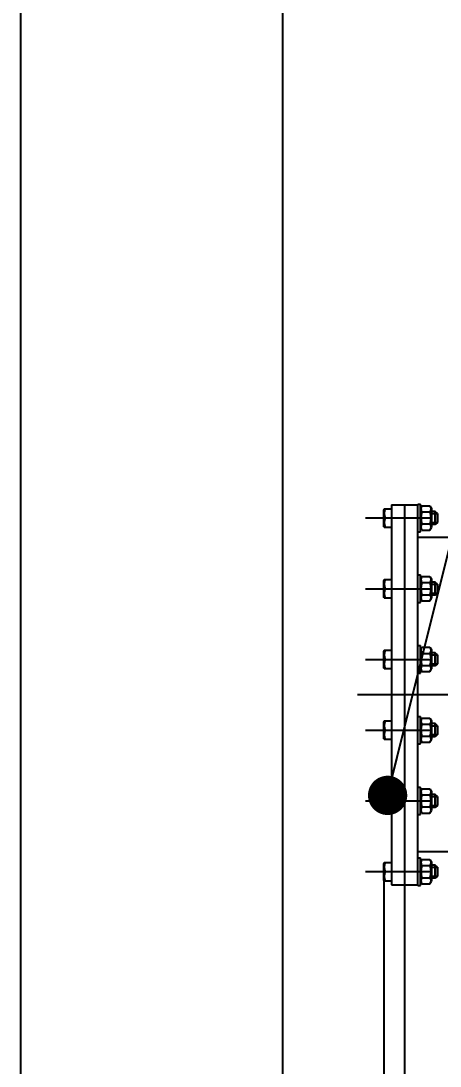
# Model space of a CAD drawing. Header units: millimetres. Extents: x 0 to 1189, y 0 to 841.
# Drawn here: x 0 to 32, y 707.6 to 787.3 of the extents above; entities that cross this region are included whole.
import ezdxf

# ---------------------------------------------------------------- set-up
doc = ezdxf.new("R2010")
doc.units = ezdxf.units.MM
doc.header["$LTSCALE"] = 65.395
doc.linetypes.add('CENTER', pattern=[0.6, 0.375, -0.075, 0.075, -0.075])
doc.layers.get('0').update_dxf_attribs({"linetype": 'CONTINUOUS'})
for name, color, linetype in [('ALL_AXIS', 7, 'CONTINUOUS'), ('ALL_CHAMFER', 7, 'CONTINUOUS'), ('ALL_DIMENSIONS', 7, 'CONTINUOUS')]:
    doc.layers.add(name, color=color, linetype=linetype)
doc.styles.get("Standard").update_dxf_attribs({"font": 'txt', "width": 0.7})
doc.dimstyles.new('DIMSTYLE_1', dxfattribs={"dimtxt": 3.5, "dimasz": 3, "dimexe": 0.18, "dimexo": 0.0625, "dimgap": 0.09, "dimtad": 1, "dimdec": 5, "dimlfac": 10, "dimdsep": 46, "dimtxsty": 'STANDARD', "dimblk": '_FILLED', "dimblk1": '_FILLED', "dimblk2": '_FILLED', "dimcen": 0.09, "dimadec": 0, "dimazin": 0, "dimtp": 2, "dimtm": 2, "dimtfac": 1, "dimtdec": 5, "dimtofl": 0, "dimtmove": 0, "dimatfit": 3, "dimldrblk": '_FILLED', "dimfxl": 1, "dimtolj": 1, "dimarcsym": 0})
doc.dimstyles.new('DIMSTYLE_2', dxfattribs={"dimtxt": 3.5, "dimasz": 3, "dimexe": 0.18, "dimexo": 0.0625, "dimgap": 0.09, "dimtad": 1, "dimdec": 5, "dimlfac": 10, "dimdsep": 46, "dimtxsty": 'STANDARD', "dimblk": '_FILLED', "dimblk1": '_FILLED', "dimblk2": '_FILLED', "dimcen": 0.09, "dimadec": 0, "dimazin": 0, "dimtp": 0.5, "dimtm": 0.5, "dimtfac": 1, "dimtdec": 5, "dimtofl": 0, "dimtmove": 0, "dimatfit": 3, "dimldrblk": '_FILLED', "dimfxl": 1, "dimtolj": 1, "dimarcsym": 0})
doc.dimstyles.get("Standard").update_dxf_attribs({"dimtxt": 3.5, "dimasz": 3, "dimexe": 0.18, "dimexo": 0.0625, "dimgap": 0.09, "dimtad": 1, "dimdec": 5, "dimdsep": 46, "dimtxsty": 'STANDARD', "dimblk": '_FILLED', "dimblk1": '_FILLED', "dimblk2": '_FILLED', "dimcen": 0.09, "dimadec": 0, "dimazin": 0, "dimtol": 1, "dimtp": 1e-05, "dimtm": 1e-05, "dimtfac": 1, "dimtdec": 5, "dimtofl": 0, "dimtmove": 0, "dimatfit": 3, "dimldrblk": '_FILLED', "dimfxl": 1, "dimtolj": 1, "dimarcsym": 0})

# ---------------------------------------------------------------- blocks, each defined once
blk = doc.blocks.new('_FILLED')
at = {"color": 0, "linetype": 'BYBLOCK'}
blk.add_solid([(0, 0), (-1, 0.167), (-1, -0.167)], dxfattribs=at)
blk = doc.blocks.new('*D0')
at = {"layer": 'ALL_DIMENSIONS', "color": 2, "linetype": 'CONTINUOUS'}
for p, q in [((27.718, 722.401), (27.718, 595.901)), ((1064.818, 722.401), (1064.818, 612.208)), ((1064.818, 601.929), (1064.818, 595.901)), ((27.718, 597.901), (546.268, 597.901)), ((1064.818, 597.901), (546.268, 597.901))]:
    blk.add_line(p, q, dxfattribs=at)
at = {"layer": 'ALL_DIMENSIONS', "color": 2, "linetype": 'CONTINUOUS', "xscale": 3, "yscale": 3, "zscale": 3, "rotation": 180}
blk.add_blockref('_FILLED', (27.718, 597.901), dxfattribs=at)
at = {"layer": 'ALL_DIMENSIONS', "color": 2, "linetype": 'CONTINUOUS', "xscale": 3, "yscale": 3, "zscale": 3}
blk.add_blockref('_FILLED', (1064.818, 597.901), dxfattribs=at)
blk = doc.blocks.new('*D1')
at = {"layer": 'ALL_DIMENSIONS', "color": 2, "linetype": 'CONTINUOUS'}
for p, q in [((29.318, 721.401), (29.318, 603.901)), ((59.318, 616.601), (59.318, 603.901)), ((29.318, 605.901), (44.318, 605.901)), ((59.318, 605.901), (44.318, 605.901))]:
    blk.add_line(p, q, dxfattribs=at)
at = {"layer": 'ALL_DIMENSIONS', "color": 2, "linetype": 'CONTINUOUS', "xscale": 3, "yscale": 3, "zscale": 3, "rotation": 180}
blk.add_blockref('_FILLED', (29.318, 605.901), dxfattribs=at)
at = {"layer": 'ALL_DIMENSIONS', "color": 2, "linetype": 'CONTINUOUS', "xscale": 3, "yscale": 3, "zscale": 3}
blk.add_blockref('_FILLED', (59.318, 605.901), dxfattribs=at)
blk = doc.blocks.new('*D7')
at = {"layer": 'ALL_DIMENSIONS', "color": 2, "linetype": 'CONTINUOUS'}
for p, q in [((27.718, 722.401), (27.718, 587.901)), ((1127.218, 613.901), (1127.218, 587.901)), ((27.718, 589.901), (577.468, 589.901)), ((1127.218, 589.901), (577.468, 589.901))]:
    blk.add_line(p, q, dxfattribs=at)
at = {"layer": 'ALL_DIMENSIONS', "color": 2, "linetype": 'CONTINUOUS', "xscale": 3, "yscale": 3, "zscale": 3, "rotation": 180}
blk.add_blockref('_FILLED', (27.718, 589.901), dxfattribs=at)
at = {"layer": 'ALL_DIMENSIONS', "color": 2, "linetype": 'CONTINUOUS', "xscale": 3, "yscale": 3, "zscale": 3}
blk.add_blockref('_FILLED', (1127.218, 589.901), dxfattribs=at)
blk = doc.blocks.new('*D8')
at = {"layer": 'ALL_DIMENSIONS', "color": 2, "linetype": 'CONTINUOUS'}
for p, q in [((27.718, 722.401), (27.718, 578.96)), ((1151.568, 722.551), (1151.568, 578.96)), ((27.718, 580.96), (589.643, 580.96)), ((1151.568, 580.96), (589.643, 580.96))]:
    blk.add_line(p, q, dxfattribs=at)
at = {"layer": 'ALL_DIMENSIONS', "color": 2, "linetype": 'CONTINUOUS', "xscale": 3, "yscale": 3, "zscale": 3, "rotation": 180}
blk.add_blockref('_FILLED', (27.718, 580.96), dxfattribs=at)
at = {"layer": 'ALL_DIMENSIONS', "color": 2, "linetype": 'CONTINUOUS', "xscale": 3, "yscale": 3, "zscale": 3}
blk.add_blockref('_FILLED', (1151.568, 580.96), dxfattribs=at)

msp = doc.modelspace()

# ---------------------------------------------------------------- linework, layer by layer
at = {"color": 7, "linetype": 'CONTINUOUS'}
for p, q in [((0, 0), (0, 841)), ((20, 5), (20, 836)), ((27.7585942, 750.1007175), (28.3181797, 750.1007175)), ((28.3181797, 750.4007175), (28.3181797, 721.4007175)), ((28.3181797, 750.4007175), (30.3181797, 750.4007175)), ((29.3181797, 750.4007175), (29.3181797, 721.4007175)), ((30.3181797, 744.3205492), (30.3181797, 750.4007175)), ((30.6358208, 750.3244779), (31.2405385, 750.3244779)), ((31.2405385, 750.3244779), (31.3581797, 750.1207175)), ((31.3581797, 750.1207119), (31.3581797, 748.680723)), ((27.8211157, 749.4007175), (28.3181797, 749.4007175)), ((30.6358208, 749.8625977), (31.2405385, 749.8625977)), ((31.8181797, 749.7407175), (31.8181797, 749.0607175)), ((27.7585942, 748.7007175), (28.3181797, 748.7007175)), ((30.6358208, 748.9388372), (31.2405385, 748.9388372)), ((30.6358208, 748.476957), (31.2405385, 748.476957)), ((31.2405385, 748.476957), (31.3581797, 748.6807175)), ((49.3181797, 747.9007175), (30.3181797, 747.9007175)), ((27.7585942, 744.7007175), (28.3181797, 744.7007175)), ((30.6358208, 744.9244779), (31.2405385, 744.9244779)), ((30.6358208, 744.4625977), (31.2405385, 744.4625977)), ((31.2405385, 744.9244779), (31.3581797, 744.7207175)), ((31.3581797, 744.7207119), (31.3581797, 743.280723)), ((27.8211157, 744.0007175), (28.3181797, 744.0007175)), ((30.3181797, 738.9205492), (30.3181797, 743.6808857)), ((31.8181797, 744.3407175), (31.8181797, 743.6607175)), ((27.7585942, 743.3007175), (28.3181797, 743.3007175)), ((30.6358208, 743.5388372), (31.2405385, 743.5388372)), ((30.6358208, 743.076957), (31.2405385, 743.076957)), ((31.2405385, 743.076957), (31.3581797, 743.2807175)), ((27.7585942, 739.3007175), (28.3181797, 739.3007175)), ((30.6358208, 739.5244779), (31.2405385, 739.5244779)), ((30.6358208, 739.0625977), (31.2405385, 739.0625977)), ((31.2405385, 739.5244779), (31.3581797, 739.3207175)), ((31.3581797, 739.3207119), (31.3581797, 737.880723)), ((31.8181797, 738.9407175), (31.8181797, 738.2607175)), ((27.8211157, 738.6007175), (28.3181797, 738.6007175)), ((30.3181797, 733.5205492), (30.3181797, 738.2808857)), ((30.6358208, 738.1388372), (31.2405385, 738.1388372)), ((27.7585942, 737.9007175), (28.3181797, 737.9007175)), ((30.6358208, 737.676957), (31.2405385, 737.676957)), ((31.2405385, 737.676957), (31.3581797, 737.8807175)), ((30.6358208, 734.1244779), (31.2405385, 734.1244779)), ((31.2405385, 734.1244779), (31.3581797, 733.9207175)), ((27.7585942, 733.9007175), (28.3181797, 733.9007175)), ((27.8211157, 733.2007175), (28.3181797, 733.2007175)), ((30.6358208, 733.6625977), (31.2405385, 733.6625977)), ((31.3581797, 733.9207119), (31.3581797, 732.480723)), ((31.8181797, 733.5407175), (31.8181797, 732.8607175)), ((27.7585942, 732.5007175), (28.3181797, 732.5007175)), ((30.3181797, 728.1205492), (30.3181797, 732.8808857)), ((30.6358208, 732.7388372), (31.2405385, 732.7388372)), ((31.2405385, 732.276957), (31.3581797, 732.4807175)), ((30.6358208, 732.276957), (31.2405385, 732.276957)), ((27.7585942, 728.5007175), (28.3181797, 728.5007175)), ((30.6358208, 728.7244779), (31.2405385, 728.7244779)), ((31.2405385, 728.7244779), (31.3581797, 728.5207175)), ((31.3581797, 728.5207119), (31.3581797, 727.080723)), ((27.8211157, 727.8007175), (28.3181797, 727.8007175)), ((30.6358208, 728.2625977), (31.2405385, 728.2625977)), ((31.8181797, 728.1407175), (31.8181797, 727.4607175)), ((27.7585942, 727.1007175), (28.3181797, 727.1007175)), ((30.3181797, 721.4007175), (30.3181797, 727.4808857)), ((30.6358208, 727.3388372), (31.2405385, 727.3388372)), ((30.6358208, 726.876957), (31.2405385, 726.876957)), ((31.2405385, 726.876957), (31.3581797, 727.0807175)), ((49.3181797, 723.9007175), (30.3181797, 723.9007175)), ((27.7585942, 723.1007175), (28.3181797, 723.1007175)), ((30.6358208, 723.3244779), (31.2405385, 723.3244779)), ((30.6358208, 722.8625977), (31.2405385, 722.8625977)), ((31.2405385, 723.3244779), (31.3581797, 723.1207175)), ((31.3581797, 723.1207119), (31.3581797, 721.680723)), ((27.8211157, 722.4007175), (28.3181797, 722.4007175)), ((31.8181797, 722.7407175), (31.8181797, 722.0607175)), ((27.7585942, 721.7007175), (28.3181797, 721.7007175)), ((28.3181797, 721.4007175), (30.3181797, 721.4007175)), ((30.6358208, 721.9388372), (31.2405385, 721.9388372)), ((30.6358208, 721.476957), (31.2405385, 721.476957)), ((31.2405385, 721.476957), (31.3581797, 721.6807175))]:
    msp.add_line(p, q, dxfattribs=at)
at = {"color": 2, "linetype": 'CONTINUOUS'}
for p, q in [((31.3581797, 749.7407175), (31.8181797, 749.7407175)), ((31.3581797, 749.0607175), (31.8181797, 749.0607175)), ((31.3581797, 744.3407175), (31.8181797, 744.3407175)), ((31.3581797, 743.6607175), (31.8181797, 743.6607175)), ((31.3581797, 738.9407175), (31.8181797, 738.9407175)), ((31.3581797, 738.2607175), (31.8181797, 738.2607175)), ((31.3581797, 733.5407175), (31.8181797, 733.5407175)), ((31.3581797, 732.8607175), (31.8181797, 732.8607175)), ((31.3581797, 728.1407175), (31.8181797, 728.1407175)), ((31.3581797, 727.4607175), (31.8181797, 727.4607175)), ((31.3581797, 722.7407175), (31.8181797, 722.7407175)), ((31.3581797, 722.0607175), (31.8181797, 722.0607175))]:
    msp.add_line(p, q, dxfattribs=at)
at = {"color": 7, "linetype": 'CONTINUOUS'}
for points in [[(27.8211157, 750.1007175), (27.8065388, 750.0546848), (27.7939083, 750.009619), (27.783239, 749.9656833), (27.7744865, 749.9223883), (27.7675868, 749.8793103), (27.7626125, 749.8364157), (27.7596091, 749.7935224), (27.7585942, 749.750651), (27.7596162, 749.7077689), (27.762628, 749.664853), (27.7676137, 749.6219303), (27.7745281, 749.5788176), (27.7833081, 749.5354553), (27.7939911, 749.4914997), (27.8065957, 749.4465417), (27.8211157, 749.4007175)], [(30.6358208, 750.3244779), (30.6191736, 750.2941295), (30.6047446, 750.2644081), (30.5925493, 750.235419), (30.5825412, 750.2068458), (30.5746517, 750.178415), (30.5689631, 750.1501033), (30.5655287, 750.1217898), (30.5643677, 750.0934934), (30.5655358, 750.0651981), (30.5689768, 750.0368878), (30.574671, 750.0085805), (30.5825639, 749.9801579), (30.5925708, 749.9516001), (30.6047618, 749.9226296), (30.6191836, 749.8929266), (30.6358208, 749.8625977)], [(31.2405385, 750.3244779), (31.2554423, 750.2974627), (31.2685871, 750.2709766), (31.2799567, 750.2451), (31.2895997, 750.2195918), (31.2975785, 750.1942503), (31.303836, 750.1690378), (31.3083479, 750.1438484), (31.3110798, 750.1186851), (31.3119838, 750.0935122), (31.3110761, 750.0683395), (31.3083406, 750.0431767), (31.3038256, 750.0179891), (31.2975658, 749.9927806), (31.2895864, 749.9674452), (31.279945, 749.9419466), (31.2685785, 749.9160807), (31.2554375, 749.889604), (31.2405385, 749.8625977)], [(27.8211157, 749.4007175), (27.8065943, 749.3548854), (27.7939912, 749.3099356), (27.7833142, 749.2660099), (27.7745399, 749.2226822), (27.7676257, 749.1795899), (27.7626375, 749.1366836), (27.7596217, 749.0937853), (27.7585942, 749.0509189), (27.7596021, 749.0080605), (27.7625978, 748.9651762), (27.767564, 748.9222873), (27.7744578, 748.8792048), (27.7832092, 748.8358864), (27.7938824, 748.7919147), (27.8065229, 748.7468045), (27.8211157, 748.7007175)], [(30.6358208, 749.8625977), (30.6224408, 749.814347), (30.6104478, 749.7668748), (30.5998509, 749.7202938), (30.590623, 749.6742661), (30.582726, 749.6285203), (30.5762018, 749.5829694), (30.5710663, 749.5374388), (30.5673595, 749.49192), (30.5651323, 749.4463379), (30.5643677, 749.4007175)], [(30.5643677, 749.4007175), (30.5655813, 749.3435113), (30.5690613, 749.2863779), (30.5748441, 749.2293811), (30.582821, 749.1723296), (30.5928826, 749.1152328), (30.6050682, 749.0575526), (30.6193813, 748.9986872), (30.6358208, 748.9388372)], [(31.2405385, 749.8625977), (31.2540477, 749.8138414), (31.2661201, 749.7660056), (31.2767397, 749.7192154), (31.2859546, 749.6730953), (31.2938196, 749.6273398), (31.3002989, 749.581864), (31.3053856, 749.5364883), (31.3090473, 749.4911915), (31.3112513, 749.445887), (31.3119916, 749.4005905), (31.3112429, 749.3552909), (31.3090303, 749.3099811), (31.3053595, 749.2646777), (31.3002641, 749.2192982), (31.2937773, 749.1738261), (31.2859064, 749.1280806), (31.2766853, 749.0819681), (31.2660678, 749.035211), (31.2540145, 748.9874622), (31.2405385, 748.9388372)], [(30.6358208, 748.9388372), (30.6191736, 748.9084889), (30.6047446, 748.8787674), (30.5925493, 748.8497783), (30.5825412, 748.8212051), (30.5746517, 748.7927744), (30.5689631, 748.7644626), (30.5655287, 748.7361491), (30.5643677, 748.7078528), (30.5655358, 748.6795575), (30.5689768, 748.6512472), (30.574671, 748.6229398), (30.5825639, 748.5945172), (30.5925708, 748.5659595), (30.6047618, 748.536989), (30.6191836, 748.507286), (30.6358208, 748.476957)], [(31.2405385, 748.9388372), (31.2540107, 748.9145328), (31.2660632, 748.8906599), (31.2766839, 748.8672746), (31.2859091, 748.8442084), (31.293782, 748.821328), (31.3002698, 748.7985844), (31.3053652, 748.775887), (31.3090352, 748.7532278), (31.3112458, 748.7305658), (31.3119916, 748.7079094), (31.3112475, 748.6852548), (31.3090392, 748.6625973), (31.3053727, 748.6399455), (31.3002818, 748.6172567), (31.2937992, 748.5945212), (31.2859327, 748.5716493), (31.2767191, 748.5485997), (31.2661034, 748.5252183), (31.2540379, 748.5013164), (31.2405385, 748.476957)], [(27.8211157, 744.7007175), (27.8065388, 744.6546848), (27.7939083, 744.609619), (27.783239, 744.5656833), (27.7744865, 744.5223883), (27.7675868, 744.4793103), (27.7626125, 744.4364157), (27.7596091, 744.3935224), (27.7585942, 744.350651), (27.7596162, 744.3077689), (27.762628, 744.264853), (27.7676137, 744.2219303), (27.7745281, 744.1788176), (27.7833081, 744.1354553), (27.7939911, 744.0914997), (27.8065957, 744.0465417), (27.8211157, 744.0007175)], [(30.6358208, 744.9244779), (30.6191736, 744.8941295), (30.6047446, 744.8644081), (30.5925493, 744.835419), (30.5825412, 744.8068458), (30.5746517, 744.778415), (30.5689631, 744.7501033), (30.5655287, 744.7217898), (30.5643677, 744.6934934), (30.5655358, 744.6651981), (30.5689768, 744.6368878), (30.574671, 744.6085805), (30.5825639, 744.5801579), (30.5925708, 744.5516001), (30.6047618, 744.5226296), (30.6191836, 744.4929266), (30.6358208, 744.4625977)], [(30.6358208, 744.4625977), (30.6224408, 744.414347), (30.6104478, 744.3668748), (30.5998509, 744.3202938), (30.590623, 744.2742661), (30.582726, 744.2285203), (30.5762018, 744.1829694), (30.5710663, 744.1374388), (30.5673595, 744.09192), (30.5651323, 744.0463379), (30.5643677, 744.0007175)], [(31.2405385, 744.9244779), (31.2554423, 744.8974627), (31.2685871, 744.8709766), (31.2799567, 744.8451), (31.2895997, 744.8195918), (31.2975785, 744.7942503), (31.303836, 744.7690378), (31.3083479, 744.7438484), (31.3110798, 744.7186851), (31.3119838, 744.6935122), (31.3110761, 744.6683395), (31.3083406, 744.6431767), (31.3038256, 744.6179891), (31.2975658, 744.5927806), (31.2895864, 744.5674452), (31.279945, 744.5419466), (31.2685785, 744.5160807), (31.2554375, 744.489604), (31.2405385, 744.4625977)], [(31.2405385, 744.4625977), (31.2540477, 744.4138414), (31.2661201, 744.3660056), (31.2767397, 744.3192154), (31.2859546, 744.2730953), (31.2938196, 744.2273398), (31.3002989, 744.181864), (31.3053856, 744.1364883), (31.3090473, 744.0911915), (31.3112513, 744.045887), (31.3119916, 744.0005905), (31.3112429, 743.9552909), (31.3090303, 743.9099811), (31.3053595, 743.8646777), (31.3002641, 743.8192982), (31.2937773, 743.7738261), (31.2859064, 743.7280806), (31.2766853, 743.6819681), (31.2660678, 743.635211), (31.2540145, 743.5874622), (31.2405385, 743.5388372)], [(27.8211157, 744.0007175), (27.8065943, 743.9548854), (27.7939912, 743.9099356), (27.7833142, 743.8660099), (27.7745399, 743.8226822), (27.7676257, 743.7795899), (27.7626375, 743.7366836), (27.7596217, 743.6937853), (27.7585942, 743.6509189), (27.7596021, 743.6080605), (27.7625978, 743.5651762), (27.767564, 743.5222873), (27.7744578, 743.4792048), (27.7832092, 743.4358864), (27.7938824, 743.3919147), (27.8065229, 743.3468045), (27.8211157, 743.3007175)], [(30.5643677, 744.0007175), (30.5655813, 743.9435113), (30.5690613, 743.8863779), (30.5748441, 743.8293811), (30.582821, 743.7723296), (30.5928826, 743.7152328), (30.6050682, 743.6575526), (30.6193813, 743.5986872), (30.6358208, 743.5388372)], [(30.6358208, 743.5388372), (30.6191736, 743.5084889), (30.6047446, 743.4787674), (30.5925493, 743.4497783), (30.5825412, 743.4212051), (30.5746517, 743.3927744), (30.5689631, 743.3644626), (30.5655287, 743.3361491), (30.5643677, 743.3078528), (30.5655358, 743.2795575), (30.5689768, 743.2512472), (30.574671, 743.2229398), (30.5825639, 743.1945172), (30.5925708, 743.1659595), (30.6047618, 743.136989), (30.6191836, 743.107286), (30.6358208, 743.076957)], [(31.2405385, 743.5388372), (31.2540107, 743.5145328), (31.2660632, 743.4906599), (31.2766839, 743.4672746), (31.2859091, 743.4442084), (31.293782, 743.421328), (31.3002698, 743.3985844), (31.3053652, 743.375887), (31.3090352, 743.3532278), (31.3112458, 743.3305658), (31.3119916, 743.3079094), (31.3112475, 743.2852548), (31.3090392, 743.2625973), (31.3053727, 743.2399455), (31.3002818, 743.2172567), (31.2937992, 743.1945212), (31.2859327, 743.1716493), (31.2767191, 743.1485997), (31.2661034, 743.1252183), (31.2540379, 743.1013164), (31.2405385, 743.076957)], [(27.8211157, 739.3007175), (27.8065388, 739.2546848), (27.7939083, 739.209619), (27.783239, 739.1656833), (27.7744865, 739.1223883), (27.7675868, 739.0793103), (27.7626125, 739.0364157), (27.7596091, 738.9935224), (27.7585942, 738.950651), (27.7596162, 738.9077689), (27.762628, 738.864853), (27.7676137, 738.8219303), (27.7745281, 738.7788176), (27.7833081, 738.7354553), (27.7939911, 738.6914997), (27.8065957, 738.6465417), (27.8211157, 738.6007175)], [(30.6358208, 739.5244779), (30.6191736, 739.4941295), (30.6047446, 739.4644081), (30.5925493, 739.435419), (30.5825412, 739.4068458), (30.5746517, 739.378415), (30.5689631, 739.3501033), (30.5655287, 739.3217898), (30.5643677, 739.2934934), (30.5655358, 739.2651981), (30.5689768, 739.2368878), (30.574671, 739.2085805), (30.5825639, 739.1801579), (30.5925708, 739.1516001), (30.6047618, 739.1226296), (30.6191836, 739.0929266), (30.6358208, 739.0625977)], [(30.6358208, 739.0625977), (30.6224408, 739.014347), (30.6104478, 738.9668748), (30.5998509, 738.9202938), (30.590623, 738.8742661), (30.582726, 738.8285203), (30.5762018, 738.7829694), (30.5710663, 738.7374388), (30.5673595, 738.69192), (30.5651323, 738.6463379), (30.5643677, 738.6007175)], [(31.2405385, 739.5244779), (31.2554423, 739.4974627), (31.2685871, 739.4709766), (31.2799567, 739.4451), (31.2895997, 739.4195918), (31.2975785, 739.3942503), (31.303836, 739.3690378), (31.3083479, 739.3438484), (31.3110798, 739.3186851), (31.3119838, 739.2935122), (31.3110761, 739.2683395), (31.3083406, 739.2431767), (31.3038256, 739.2179891), (31.2975658, 739.1927806), (31.2895864, 739.1674452), (31.279945, 739.1419466), (31.2685785, 739.1160807), (31.2554375, 739.089604), (31.2405385, 739.0625977)], [(31.2405385, 739.0625977), (31.2540477, 739.0138414), (31.2661201, 738.9660056), (31.2767397, 738.9192154), (31.2859546, 738.8730953), (31.2938196, 738.8273398), (31.3002989, 738.781864), (31.3053856, 738.7364883), (31.3090473, 738.6911915), (31.3112513, 738.645887), (31.3119916, 738.6005905), (31.3112429, 738.5552909), (31.3090303, 738.5099811), (31.3053595, 738.4646777), (31.3002641, 738.4192982), (31.2937773, 738.3738261), (31.2859064, 738.3280806), (31.2766853, 738.2819681), (31.2660678, 738.235211), (31.2540145, 738.1874622), (31.2405385, 738.1388372)], [(27.8211157, 738.6007175), (27.8065943, 738.5548854), (27.7939912, 738.5099356), (27.7833142, 738.4660099), (27.7745399, 738.4226822), (27.7676257, 738.3795899), (27.7626375, 738.3366836), (27.7596217, 738.2937853), (27.7585942, 738.2509189), (27.7596021, 738.2080605), (27.7625978, 738.1651762), (27.767564, 738.1222873), (27.7744578, 738.0792048), (27.7832092, 738.0358864), (27.7938824, 737.9919147), (27.8065229, 737.9468045), (27.8211157, 737.9007175)], [(30.5643677, 738.6007175), (30.5655813, 738.5435113), (30.5690613, 738.4863779), (30.5748441, 738.4293811), (30.582821, 738.3723296), (30.5928826, 738.3152328), (30.6050682, 738.2575526), (30.6193813, 738.1986872), (30.6358208, 738.1388372)], [(30.6358208, 738.1388372), (30.6191736, 738.1084889), (30.6047446, 738.0787674), (30.5925493, 738.0497783), (30.5825412, 738.0212051), (30.5746517, 737.9927744), (30.5689631, 737.9644626), (30.5655287, 737.9361491), (30.5643677, 737.9078528), (30.5655358, 737.8795575), (30.5689768, 737.8512472), (30.574671, 737.8229398), (30.5825639, 737.7945172), (30.5925708, 737.7659595), (30.6047618, 737.736989), (30.6191836, 737.707286), (30.6358208, 737.676957)], [(31.2405385, 738.1388372), (31.2540107, 738.1145328), (31.2660632, 738.0906599), (31.2766839, 738.0672746), (31.2859091, 738.0442084), (31.293782, 738.021328), (31.3002698, 737.9985844), (31.3053652, 737.975887), (31.3090352, 737.9532278), (31.3112458, 737.9305658), (31.3119916, 737.9079094), (31.3112475, 737.8852548), (31.3090392, 737.8625973), (31.3053727, 737.8399455), (31.3002818, 737.8172567), (31.2937992, 737.7945212), (31.2859327, 737.7716493), (31.2767191, 737.7485997), (31.2661034, 737.7252183), (31.2540379, 737.7013164), (31.2405385, 737.676957)], [(30.6358208, 734.1244779), (30.6191736, 734.0941295), (30.6047446, 734.0644081), (30.5925493, 734.035419), (30.5825412, 734.0068458), (30.5746517, 733.978415), (30.5689631, 733.9501033), (30.5655287, 733.9217898), (30.5643677, 733.8934934), (30.5655358, 733.8651981), (30.5689768, 733.8368878), (30.574671, 733.8085805), (30.5825639, 733.7801579), (30.5925708, 733.7516001), (30.6047618, 733.7226296), (30.6191836, 733.6929266), (30.6358208, 733.6625977)], [(31.2405385, 734.1244779), (31.2554423, 734.0974627), (31.2685871, 734.0709766), (31.2799567, 734.0451), (31.2895997, 734.0195918), (31.2975785, 733.9942503), (31.303836, 733.9690378), (31.3083479, 733.9438484), (31.3110798, 733.9186851), (31.3119838, 733.8935122), (31.3110761, 733.8683395), (31.3083406, 733.8431767), (31.3038256, 733.8179891), (31.2975658, 733.7927806), (31.2895864, 733.7674452), (31.279945, 733.7419466), (31.2685785, 733.7160807), (31.2554375, 733.689604), (31.2405385, 733.6625977)], [(27.8211157, 733.9007175), (27.8065388, 733.8546848), (27.7939083, 733.809619), (27.783239, 733.7656833), (27.7744865, 733.7223883), (27.7675868, 733.6793103), (27.7626125, 733.6364157), (27.7596091, 733.5935224), (27.7585942, 733.550651), (27.7596162, 733.5077689), (27.762628, 733.464853), (27.7676137, 733.4219303), (27.7745281, 733.3788176), (27.7833081, 733.3354553), (27.7939911, 733.2914997), (27.8065957, 733.2465417), (27.8211157, 733.2007175)], [(27.8211157, 733.2007175), (27.8065943, 733.1548854), (27.7939912, 733.1099356), (27.7833142, 733.0660099), (27.7745399, 733.0226822), (27.7676257, 732.9795899), (27.7626375, 732.9366836), (27.7596217, 732.8937853), (27.7585942, 732.8509189), (27.7596021, 732.8080605), (27.7625978, 732.7651762), (27.767564, 732.7222873), (27.7744578, 732.6792048), (27.7832092, 732.6358864), (27.7938824, 732.5919147), (27.8065229, 732.5468045), (27.8211157, 732.5007175)], [(30.6358208, 733.6625977), (30.6224408, 733.614347), (30.6104478, 733.5668748), (30.5998509, 733.5202938), (30.590623, 733.4742661), (30.582726, 733.4285203), (30.5762018, 733.3829694), (30.5710663, 733.3374388), (30.5673595, 733.29192), (30.5651323, 733.2463379), (30.5643677, 733.2007175)], [(30.5643677, 733.2007175), (30.5655813, 733.1435113), (30.5690613, 733.0863779), (30.5748441, 733.0293811), (30.582821, 732.9723296), (30.5928826, 732.9152328), (30.6050682, 732.8575526), (30.6193813, 732.7986872), (30.6358208, 732.7388372)], [(31.2405385, 733.6625977), (31.2540477, 733.6138414), (31.2661201, 733.5660056), (31.2767397, 733.5192154), (31.2859546, 733.4730953), (31.2938196, 733.4273398), (31.3002989, 733.381864), (31.3053856, 733.3364883), (31.3090473, 733.2911915), (31.3112513, 733.245887), (31.3119916, 733.2005905), (31.3112429, 733.1552909), (31.3090303, 733.1099811), (31.3053595, 733.0646777), (31.3002641, 733.0192982), (31.2937773, 732.9738261), (31.2859064, 732.9280806), (31.2766853, 732.8819681), (31.2660678, 732.835211), (31.2540145, 732.7874622), (31.2405385, 732.7388372)], [(30.6358208, 732.7388372), (30.6191736, 732.7084889), (30.6047446, 732.6787674), (30.5925493, 732.6497783), (30.5825412, 732.6212051), (30.5746517, 732.5927744), (30.5689631, 732.5644626), (30.5655287, 732.5361491), (30.5643677, 732.5078528), (30.5655358, 732.4795575), (30.5689768, 732.4512472), (30.574671, 732.4229398), (30.5825639, 732.3945172), (30.5925708, 732.3659595), (30.6047618, 732.336989), (30.6191836, 732.307286), (30.6358208, 732.276957)], [(31.2405385, 732.7388372), (31.2540107, 732.7145328), (31.2660632, 732.6906599), (31.2766839, 732.6672746), (31.2859091, 732.6442084), (31.293782, 732.621328), (31.3002698, 732.5985844), (31.3053652, 732.575887), (31.3090352, 732.5532278), (31.3112458, 732.5305658), (31.3119916, 732.5079094), (31.3112475, 732.4852548), (31.3090392, 732.4625973), (31.3053727, 732.4399455), (31.3002818, 732.4172567), (31.2937992, 732.3945212), (31.2859327, 732.3716493), (31.2767191, 732.3485997), (31.2661034, 732.3252183), (31.2540379, 732.3013164), (31.2405385, 732.276957)], [(27.8211157, 728.5007175), (27.8065388, 728.4546848), (27.7939083, 728.409619), (27.783239, 728.3656833), (27.7744865, 728.3223883), (27.7675868, 728.2793103), (27.7626125, 728.2364157), (27.7596091, 728.1935224), (27.7585942, 728.150651), (27.7596162, 728.1077689), (27.762628, 728.064853), (27.7676137, 728.0219303), (27.7745281, 727.9788176), (27.7833081, 727.9354553), (27.7939911, 727.8914997), (27.8065957, 727.8465417), (27.8211157, 727.8007175)], [(30.6358208, 728.7244779), (30.6191736, 728.6941295), (30.6047446, 728.6644081), (30.5925493, 728.635419), (30.5825412, 728.6068458), (30.5746517, 728.578415), (30.5689631, 728.5501033), (30.5655287, 728.5217898), (30.5643677, 728.4934934), (30.5655358, 728.4651981), (30.5689768, 728.4368878), (30.574671, 728.4085805), (30.5825639, 728.3801579), (30.5925708, 728.3516001), (30.6047618, 728.3226296), (30.6191836, 728.2929266), (30.6358208, 728.2625977)], [(31.2405385, 728.7244779), (31.2554423, 728.6974627), (31.2685871, 728.6709766), (31.2799567, 728.6451), (31.2895997, 728.6195918), (31.2975785, 728.5942503), (31.303836, 728.5690378), (31.3083479, 728.5438484), (31.3110798, 728.5186851), (31.3119838, 728.4935122), (31.3110761, 728.4683395), (31.3083406, 728.4431767), (31.3038256, 728.4179891), (31.2975658, 728.3927806), (31.2895864, 728.3674452), (31.279945, 728.3419466), (31.2685785, 728.3160807), (31.2554375, 728.289604), (31.2405385, 728.2625977)], [(27.8211157, 727.8007175), (27.8065943, 727.7548854), (27.7939912, 727.7099356), (27.7833142, 727.6660099), (27.7745399, 727.6226822), (27.7676257, 727.5795899), (27.7626375, 727.5366836), (27.7596217, 727.4937853), (27.7585942, 727.4509189), (27.7596021, 727.4080605), (27.7625978, 727.3651762), (27.767564, 727.3222873), (27.7744578, 727.2792048), (27.7832092, 727.2358864), (27.7938824, 727.1919147), (27.8065229, 727.1468045), (27.8211157, 727.1007175)], [(30.6358208, 728.2625977), (30.6224408, 728.214347), (30.6104478, 728.1668748), (30.5998509, 728.1202938), (30.590623, 728.0742661), (30.582726, 728.0285203), (30.5762018, 727.9829694), (30.5710663, 727.9374388), (30.5673595, 727.89192), (30.5651323, 727.8463379), (30.5643677, 727.8007175)], [(30.5643677, 727.8007175), (30.5655813, 727.7435113), (30.5690613, 727.6863779), (30.5748441, 727.6293811), (30.582821, 727.5723296), (30.5928826, 727.5152328), (30.6050682, 727.4575526), (30.6193813, 727.3986872), (30.6358208, 727.3388372)], [(31.2405385, 728.2625977), (31.2540477, 728.2138414), (31.2661201, 728.1660056), (31.2767397, 728.1192154), (31.2859546, 728.0730953), (31.2938196, 728.0273398), (31.3002989, 727.981864), (31.3053856, 727.9364883), (31.3090473, 727.8911915), (31.3112513, 727.845887), (31.3119916, 727.8005905), (31.3112429, 727.7552909), (31.3090303, 727.7099811), (31.3053595, 727.6646777), (31.3002641, 727.6192982), (31.2937773, 727.5738261), (31.2859064, 727.5280806), (31.2766853, 727.4819681), (31.2660678, 727.435211), (31.2540145, 727.3874622), (31.2405385, 727.3388372)], [(30.6358208, 727.3388372), (30.6191736, 727.3084889), (30.6047446, 727.2787674), (30.5925493, 727.2497783), (30.5825412, 727.2212051), (30.5746517, 727.1927744), (30.5689631, 727.1644626), (30.5655287, 727.1361491), (30.5643677, 727.1078528), (30.5655358, 727.0795575), (30.5689768, 727.0512472), (30.574671, 727.0229398), (30.5825639, 726.9945172), (30.5925708, 726.9659595), (30.6047618, 726.936989), (30.6191836, 726.907286), (30.6358208, 726.876957)], [(31.2405385, 727.3388372), (31.2540107, 727.3145328), (31.2660632, 727.2906599), (31.2766839, 727.2672746), (31.2859091, 727.2442084), (31.293782, 727.221328), (31.3002698, 727.1985844), (31.3053652, 727.175887), (31.3090352, 727.1532278), (31.3112458, 727.1305658), (31.3119916, 727.1079094), (31.3112475, 727.0852548), (31.3090392, 727.0625973), (31.3053727, 727.0399455), (31.3002818, 727.0172567), (31.2937992, 726.9945212), (31.2859327, 726.9716493), (31.2767191, 726.9485997), (31.2661034, 726.9252183), (31.2540379, 726.9013164), (31.2405385, 726.876957)], [(27.8211157, 723.1007175), (27.8065388, 723.0546848), (27.7939083, 723.009619), (27.783239, 722.9656833), (27.7744865, 722.9223883), (27.7675868, 722.8793103), (27.7626125, 722.8364157), (27.7596091, 722.7935224), (27.7585942, 722.750651), (27.7596162, 722.7077689), (27.762628, 722.664853), (27.7676137, 722.6219303), (27.7745281, 722.5788176), (27.7833081, 722.5354553), (27.7939911, 722.4914997), (27.8065957, 722.4465417), (27.8211157, 722.4007175)], [(30.6358208, 723.3244779), (30.6191736, 723.2941295), (30.6047446, 723.2644081), (30.5925493, 723.235419), (30.5825412, 723.2068458), (30.5746517, 723.178415), (30.5689631, 723.1501033), (30.5655287, 723.1217898), (30.5643677, 723.0934934), (30.5655358, 723.0651981), (30.5689768, 723.0368878), (30.574671, 723.0085805), (30.5825639, 722.9801579), (30.5925708, 722.9516001), (30.6047618, 722.9226296), (30.6191836, 722.8929266), (30.6358208, 722.8625977)], [(30.6358208, 722.8625977), (30.6224408, 722.814347), (30.6104478, 722.7668748), (30.5998509, 722.7202938), (30.590623, 722.6742661), (30.582726, 722.6285203), (30.5762018, 722.5829694), (30.5710663, 722.5374388), (30.5673595, 722.49192), (30.5651323, 722.4463379), (30.5643677, 722.4007175)], [(31.2405385, 723.3244779), (31.2554423, 723.2974627), (31.2685871, 723.2709766), (31.2799567, 723.2451), (31.2895997, 723.2195918), (31.2975785, 723.1942503), (31.303836, 723.1690378), (31.3083479, 723.1438484), (31.3110798, 723.1186851), (31.3119838, 723.0935122), (31.3110761, 723.0683395), (31.3083406, 723.0431767), (31.3038256, 723.0179891), (31.2975658, 722.9927806), (31.2895864, 722.9674452), (31.279945, 722.9419466), (31.2685785, 722.9160807), (31.2554375, 722.889604), (31.2405385, 722.8625977)], [(31.2405385, 722.8625977), (31.2540477, 722.8138414), (31.2661201, 722.7660056), (31.2767397, 722.7192154), (31.2859546, 722.6730953), (31.2938196, 722.6273398), (31.3002989, 722.581864), (31.3053856, 722.5364883), (31.3090473, 722.4911915), (31.3112513, 722.445887), (31.3119916, 722.4005905), (31.3112429, 722.3552909), (31.3090303, 722.3099811), (31.3053595, 722.2646777), (31.3002641, 722.2192982), (31.2937773, 722.1738261), (31.2859064, 722.1280806), (31.2766853, 722.0819681), (31.2660678, 722.035211), (31.2540145, 721.9874622), (31.2405385, 721.9388372)], [(27.8211157, 722.4007175), (27.8065943, 722.3548854), (27.7939912, 722.3099356), (27.7833142, 722.2660099), (27.7745399, 722.2226822), (27.7676257, 722.1795899), (27.7626375, 722.1366836), (27.7596217, 722.0937853), (27.7585942, 722.0509189), (27.7596021, 722.0080605), (27.7625978, 721.9651762), (27.767564, 721.9222873), (27.7744578, 721.8792048), (27.7832092, 721.8358864), (27.7938824, 721.7919147), (27.8065229, 721.7468045), (27.8211157, 721.7007175)], [(30.5643677, 722.4007175), (30.5655813, 722.3435113), (30.5690613, 722.2863779), (30.5748441, 722.2293811), (30.582821, 722.1723296), (30.5928826, 722.1152328), (30.6050682, 722.0575526), (30.6193813, 721.9986872), (30.6358208, 721.9388372)], [(30.6358208, 721.9388372), (30.6191736, 721.9084889), (30.6047446, 721.8787674), (30.5925493, 721.8497783), (30.5825412, 721.8212051), (30.5746517, 721.7927744), (30.5689631, 721.7644626), (30.5655287, 721.7361491), (30.5643677, 721.7078528), (30.5655358, 721.6795575), (30.5689768, 721.6512472), (30.574671, 721.6229398), (30.5825639, 721.5945172), (30.5925708, 721.5659595), (30.6047618, 721.536989), (30.6191836, 721.507286), (30.6358208, 721.476957)], [(31.2405385, 721.9388372), (31.2540107, 721.9145328), (31.2660632, 721.8906599), (31.2766839, 721.8672746), (31.2859091, 721.8442084), (31.293782, 721.821328), (31.3002698, 721.7985844), (31.3053652, 721.775887), (31.3090352, 721.7532278), (31.3112458, 721.7305658), (31.3119916, 721.7079094), (31.3112475, 721.6852548), (31.3090392, 721.6625973), (31.3053727, 721.6399455), (31.3002818, 721.6172567), (31.2937992, 721.5945212), (31.2859327, 721.5716493), (31.2767191, 721.5485997), (31.2661034, 721.5252183), (31.2540379, 721.5013164), (31.2405385, 721.476957)]]:
    msp.add_lwpolyline(points, dxfattribs=at)
at = {"layer": 'ALL_AXIS', "color": 7, "linetype": 'CONTINUOUS'}
for p, q in [((27.7585985, 750.1007249), (27.7181797, 750.0307175)), ((27.7181797, 748.7707346), (27.7181797, 750.0307003)), ((30.3181797, 750.4507175), (30.5181797, 750.4507175)), ((30.3181797, 750.3662216), (30.3181797, 750.4507159)), ((30.5181797, 748.3507191), (30.5181797, 750.4507159)), ((30.5181797, 750.1207175), (30.6358208, 750.3244779)), ((31.6581797, 749.9007175), (31.3581797, 749.9007175)), ((27.7585985, 748.70071), (27.7181797, 748.7707175)), ((30.3181797, 748.3507175), (30.5181797, 748.3507175)), ((30.5181797, 748.6807175), (30.6358208, 748.476957)), ((31.6581797, 748.9007175), (31.3581797, 748.9007175)), ((27.7585985, 744.7007249), (27.7181797, 744.6307175)), ((27.7181797, 743.3707346), (27.7181797, 744.6307003)), ((30.3181797, 745.0507175), (30.5181797, 745.0507175)), ((30.5181797, 742.9507191), (30.5181797, 745.0507159)), ((30.5181797, 744.7207175), (30.6358208, 744.9244779)), ((31.6581797, 744.5007175), (31.3581797, 744.5007175)), ((30.3181797, 743.6808857), (30.3181797, 744.3205492)), ((27.7585985, 743.30071), (27.7181797, 743.3707175)), ((30.3181797, 742.9507175), (30.5181797, 742.9507175)), ((30.5181797, 743.2807175), (30.6358208, 743.076957)), ((31.6581797, 743.5007175), (31.3581797, 743.5007175)), ((30.3181797, 739.6507175), (30.5181797, 739.6507175)), ((30.5181797, 737.5507191), (30.5181797, 739.6507159)), ((27.7585985, 739.3007249), (27.7181797, 739.2307175)), ((27.7181797, 737.9707346), (27.7181797, 739.2307003)), ((30.3181797, 738.2808857), (30.3181797, 738.9205492)), ((30.5181797, 739.3207175), (30.6358208, 739.5244779)), ((31.6581797, 739.1007175), (31.3581797, 739.1007175)), ((27.7585985, 737.90071), (27.7181797, 737.9707175)), ((31.6581797, 738.1007175), (31.3581797, 738.1007175)), ((30.3181797, 737.5507175), (30.5181797, 737.5507175)), ((30.5181797, 737.8807175), (30.6358208, 737.676957)), ((30.3181797, 734.2507175), (30.5181797, 734.2507175)), ((30.5181797, 732.1507191), (30.5181797, 734.2507159)), ((30.5181797, 733.9207175), (30.6358208, 734.1244779)), ((27.7585985, 733.9007249), (27.7181797, 733.8307175)), ((27.7181797, 732.5707346), (27.7181797, 733.8307003)), ((30.3181797, 732.8808857), (30.3181797, 733.5205492)), ((31.6581797, 733.7007175), (31.3581797, 733.7007175)), ((27.7585985, 732.50071), (27.7181797, 732.5707175)), ((30.5181797, 732.4807175), (30.6358208, 732.276957)), ((31.6581797, 732.7007175), (31.3581797, 732.7007175)), ((30.3181797, 732.1507175), (30.5181797, 732.1507175)), ((27.7585985, 728.5007249), (27.7181797, 728.4307175)), ((27.7181797, 727.1707346), (27.7181797, 728.4307003)), ((30.3181797, 728.8507175), (30.5181797, 728.8507175)), ((30.5181797, 726.7507191), (30.5181797, 728.8507159)), ((30.5181797, 728.5207175), (30.6358208, 728.7244779)), ((30.3181797, 727.4808857), (30.3181797, 728.1205492)), ((31.6581797, 728.3007175), (31.3581797, 728.3007175)), ((27.7585985, 727.10071), (27.7181797, 727.1707175)), ((30.5181797, 727.0807175), (30.6358208, 726.876957)), ((31.6581797, 727.3007175), (31.3581797, 727.3007175)), ((30.3181797, 726.7507175), (30.5181797, 726.7507175)), ((27.7585985, 723.1007249), (27.7181797, 723.0307175)), ((27.7181797, 721.7707346), (27.7181797, 723.0307003)), ((30.3181797, 723.4507175), (30.5181797, 723.4507175)), ((30.5181797, 721.3507191), (30.5181797, 723.4507159)), ((30.5181797, 723.1207175), (30.6358208, 723.3244779)), ((31.6581797, 722.9007175), (31.3581797, 722.9007175)), ((27.7585985, 721.70071), (27.7181797, 721.7707175)), ((30.3181797, 721.4007175), (30.3181797, 721.3507191)), ((30.3181797, 721.3507175), (30.5181797, 721.3507175)), ((30.5181797, 721.6807175), (30.6358208, 721.476957)), ((31.6581797, 721.9007175), (31.3581797, 721.9007175))]:
    msp.add_line(p, q, dxfattribs=at)
at = {"layer": 'ALL_AXIS', "color": 7, "linetype": 'CENTER'}
for p, q in [((26.3181797, 749.4007175), (31.3181797, 749.4007175)), ((26.3181797, 744.0007175), (31.3181797, 744.0007175)), ((26.3181797, 738.6007175), (31.3181797, 738.6007175)), ((36.9181797, 735.9007175), (25.7181797, 735.9007175)), ((26.3181797, 733.2007175), (31.3181797, 733.2007175)), ((26.3181797, 727.8007175), (31.3181797, 727.8007175)), ((26.3181797, 722.4007175), (31.3181797, 722.4007175))]:
    msp.add_line(p, q, dxfattribs=at)
at = {"layer": 'ALL_CHAMFER', "color": 7, "linetype": 'CONTINUOUS'}
for p, q in [((31.6581797, 748.9007175), (31.6581797, 749.9007175)), ((31.8181797, 749.7407175), (31.6581797, 749.9007175)), ((31.8181797, 749.0607445), (31.8181797, 749.7406904)), ((31.8181797, 749.0607175), (31.6581797, 748.9007175)), ((31.6581797, 743.5007175), (31.6581797, 744.5007175)), ((31.8181797, 744.3407175), (31.6581797, 744.5007175)), ((31.8181797, 743.6607175), (31.6581797, 743.5007175)), ((31.8181797, 743.6607445), (31.8181797, 744.3406904)), ((31.6581797, 738.1007175), (31.6581797, 739.1007175)), ((31.8181797, 738.9407175), (31.6581797, 739.1007175)), ((31.8181797, 738.2607445), (31.8181797, 738.9406904)), ((31.8181797, 738.2607175), (31.6581797, 738.1007175)), ((31.6581797, 732.7007175), (31.6581797, 733.7007175)), ((31.8181797, 733.5407175), (31.6581797, 733.7007175)), ((31.8181797, 732.8607445), (31.8181797, 733.5406904)), ((31.8181797, 732.8607175), (31.6581797, 732.7007175)), ((31.6581797, 727.3007175), (31.6581797, 728.3007175)), ((31.8181797, 728.1407175), (31.6581797, 728.3007175)), ((31.8181797, 727.4607445), (31.8181797, 728.1406904)), ((31.8181797, 727.4607175), (31.6581797, 727.3007175)), ((31.6581797, 721.9007175), (31.6581797, 722.9007175)), ((31.8181797, 722.7407175), (31.6581797, 722.9007175)), ((31.8181797, 722.0607175), (31.6581797, 721.9007175)), ((31.8181797, 722.0607445), (31.8181797, 722.7406904))]:
    msp.add_line(p, q, dxfattribs=at)

# ---------------------------------------------------------------- dimensions: what is measured, and where the dimension line sits
at = {"layer": 'ALL_DIMENSIONS', "color": 2, "linetype": 'CONTINUOUS'}
for base, p1, picture, middle in [((27.7181796641, 580.9599842335), (1151.5681796641, 722.5507174637), '*D8', (584.8807674898, 581.8349842335)), ((27.7181796641, 589.9007174637), (1127.2181796641, 613.9007174637), '*D7', (571.3431796641, 590.7757174637))]:
    dim = msp.add_linear_dim(base=base, p1=p1, p2=(27.7181796641, 722.4007174637), angle=180, dimstyle='DIMSTYLE_1', dxfattribs=at)
    dim.commit()
    dim.dimension.update_dxf_attribs({"geometry": picture, "text_midpoint": middle, "dimtype": 160})
for base, p1, p2, dimstyle, picture, middle in [((1064.8181796641, 597.9007174637), (27.7181796641, 722.4007174637), (1064.8181796641, 722.4007174637), 'DIMSTYLE_1', '*D0', (540.1431796641, 598.7757174637)), ((59.3181797, 605.9007175), (29.3181797, 721.4007175), (59.3181797, 616.6007175), 'DIMSTYLE_2', '*D1', (40.6431797, 606.7757175))]:
    dim = msp.add_linear_dim(base=base, p1=p1, p2=p2, dimstyle=dimstyle, dxfattribs=at)
    dim.commit()
    dim.dimension.update_dxf_attribs({"geometry": picture, "text_midpoint": middle, "dimtype": 160})

# ---------------------------------------------------------------- leaders
at = {"color": 2, "linetype": 'CONTINUOUS'}
msp.add_leader([(28.017369, 728.2221197), (40.4205482, 777.9007175)], dimstyle='STANDARD', override={"dimtad": 0, "dimldrblk": 'DOT'}, dxfattribs=at)

doc.saveas('drawing.dxf')
